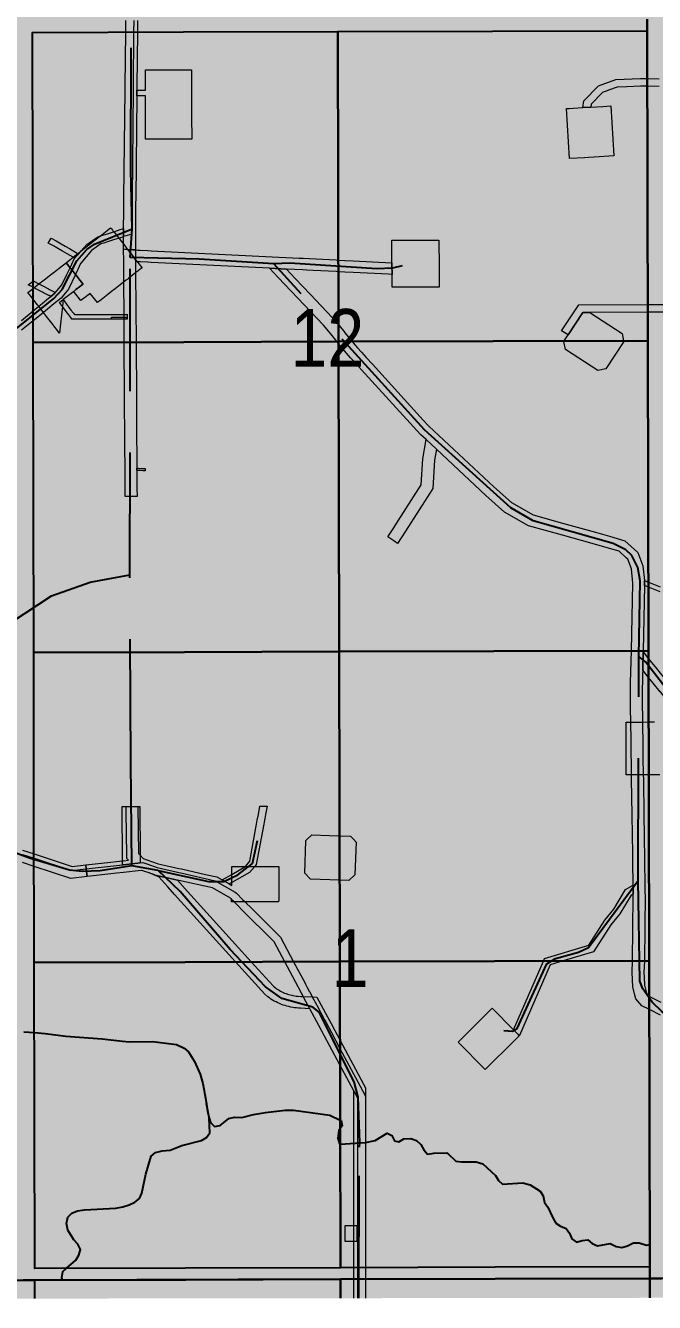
# Model space of a CAD drawing. Extents: x 520549 to 522128, y 6027808 to 6029983.
# Drawn here: x 521467.8 to 521631, y 6028175 to 6028506.5 of the extents above; entities that cross this region are included whole.
import ezdxf
from ezdxf.enums import TextEntityAlignment as Align

# ---------------------------------------------------------------- set-up
doc = ezdxf.new("R2010")
doc.units = 0
doc.header["$LTSCALE"] = 5
doc.linetypes.add('DASHED2', pattern=[9.525, 6.35, -3.175])
doc.layers.add('AS-ROUTEMAP', color=35, linetype='Continuous', lineweight=0)
for name, color, linetype in [('Quarters', 8, 'Continuous'), ('RoadSeg', 57, 'DASHED2'), ('S-7', 6, 'Continuous'), ('T-WATER', 160, 'Continuous'), ('Townships', 57, 'Continuous')]:
    doc.layers.add(name, color=color, linetype=linetype)
doc.layers.add('ROUTE-MAP-BACKGROUND-H', color=7, linetype='Continuous', true_color=0xf0ebff)
doc.styles.add('120', font='ARIALN.TTF', dxfattribs={"height": 13})

msp = doc.modelspace()

# ---------------------------------------------------------------- hatches: boundary and pattern name
at = {"layer": 'ROUTE-MAP-BACKGROUND-H'}
h = msp.add_hatch(color=256, dxfattribs=at)
h.dxf.hatch_style = 1
h.paths.add_polyline_path([(520630.49, 6029199.99), (520630.49, 6029147.72), (520648.82, 6029147.71), (520648.95, 6028175.05), (521624.83, 6028176.24), (521907.38, 6028177.2), (521907.38, 6029199.99)])

# ---------------------------------------------------------------- linework, layer by layer
at = {"layer": 'AS-ROUTEMAP', "flags": 128}
for points in [[(521466.75, 6028429.94), (521469.77, 6028432.39), (521471.23, 6028433.59), (521472.13, 6028434.33), (521473.79, 6028435.68), (521474.36, 6028436.15), (521475.44, 6028437.03), (521475.6, 6028437.16), (521477.26, 6028439.13), (521478.52, 6028441.81), (521479.37, 6028443.62), (521479.81, 6028444.55), (521480.45, 6028445.92), (521480.6, 6028446.09), (521480.72, 6028446.23), (521481.6, 6028447.24), (521482.24, 6028447.98), (521482.95, 6028448.79), (521483.68, 6028449.63), (521485.8, 6028451.09), (521486.57, 6028451.62), (521487.12, 6028451.8), (521488.08, 6028452.11), (521489.08, 6028452.43), (521490.08, 6028452.75), (521490.69, 6028452.95), (521492.37, 6028453.49), (521492.95, 6028453.68), (521493.26, 6028453.78), (521493.31, 6028458.24), (521493.32, 6028459.24), (521493.33, 6028460.24), (521493.34, 6028461.74), (521493.65, 6028489.72), (521493.66, 6028490.72), (521493.81, 6028504.75), (521493.84, 6028507.77)], [(521495.89, 6028507.77), (521495.86, 6028504.75), (521495.74, 6028490.72), (521495.73, 6028489.72), (521495.48, 6028461.7), (521495.47, 6028460.2), (521495.46, 6028459.2), (521495.45, 6028458.2), (521495.4, 6028452.36), (521493.56, 6028451.77), (521493.26, 6028451.67), (521492.95, 6028451.58), (521492.37, 6028451.38), (521491.99, 6028451.29), (521490.08, 6028450.65), (521489.08, 6028450.33), (521488.08, 6028450.01), (521487.36, 6028449.77), (521484.95, 6028448.04), (521482.14, 6028444.81), (521482.11, 6028444.74), (521481.36, 6028443.15), (521480.75, 6028441.85), (521478.96, 6028438.04), (521477.68, 6028436.52), (521477.01, 6028435.72), (521475.15, 6028434.2), (521473.49, 6028432.85), (521472.46, 6028432.01), (521471.84, 6028431.51), (521469.77, 6028429.82), (521466.76, 6028427.36)], [(521496.9, 6028507.77), (521496.86, 6028504.76), (521496.71, 6028490.71), (521496.7, 6028489.71), (521496.68, 6028488.21), (521496.39, 6028461.68), (521496.38, 6028460.18), (521496.37, 6028459.18), (521496.36, 6028458.18), (521496.31, 6028453.76), (521496.31, 6028452.07), (521496.31, 6028451.05), (521496.31, 6028450.04), (521496.31, 6028449.02), (521496.31, 6028448.44), (521496.31, 6028448.24), (521496.01, 6028448.25), (521494.35, 6028448.34), (521494.31, 6028448.34), (521493.56, 6028448.37), (521493.26, 6028448.39), (521493.26, 6028448.48), (521493.26, 6028449.5), (521493.26, 6028449.68), (521493.26, 6028450.51), (521493.26, 6028451.51), (521493.26, 6028451.67), (521493.26, 6028453.78), (521493.31, 6028458.24), (521493.32, 6028459.24), (521493.33, 6028460.24), (521493.34, 6028461.74), (521493.65, 6028489.72), (521493.66, 6028490.72), (521493.81, 6028504.75), (521493.85, 6028507.77)], [(521496.9, 6028507.77), (521496.86, 6028504.76), (521496.71, 6028490.71), (521496.7, 6028489.71), (521496.68, 6028488.21), (521496.39, 6028461.68), (521496.38, 6028460.18), (521496.37, 6028459.18), (521496.36, 6028458.18), (521496.31, 6028453.76), (521496.31, 6028452.07), (521496.31, 6028451.05), (521496.31, 6028450.04), (521496.31, 6028449.02), (521496.31, 6028448.44), (521496.31, 6028448.23), (521496.33, 6028445.77), (521496.33, 6028445.18), (521496.35, 6028442.9), (521496.35, 6028442.28), (521496.47, 6028424.3), (521496.56, 6028410.03), (521496.57, 6028408.53), (521496.63, 6028400.04), (521496.64, 6028398.54), (521496.66, 6028396.25), (521496.66, 6028395.64), (521496.68, 6028393.14), (521496.69, 6028391.56), (521496.69, 6028390.96), (521496.72, 6028386.55), (521496.72, 6028386.27), (521496.74, 6028384.27), (521496.6, 6028384.27), (521496.43, 6028384.27), (521494.6, 6028384.26), (521494.3, 6028384.26), (521493.99, 6028384.26), (521493.69, 6028384.26), (521493.67, 6028386.55), (521493.67, 6028387.23), (521493.65, 6028389.38), (521493.63, 6028393.15), (521493.61, 6028395.65), (521493.61, 6028396.26), (521493.59, 6028398.55), (521493.58, 6028400.05), (521493.52, 6028408.52), (521493.51, 6028410.02), (521493.42, 6028424.29), (521493.38, 6028430.29), (521493.38, 6028430.79), (521493.37, 6028431.51), (521493.31, 6028439.9), (521493.29, 6028443.05), (521493.28, 6028445.34), (521493.26, 6028448.39), (521493.26, 6028448.48), (521493.26, 6028449.5), (521493.26, 6028449.68), (521493.26, 6028450.51), (521493.26, 6028451.51), (521493.26, 6028451.67), (521493.26, 6028453.78), (521493.31, 6028458.24), (521493.32, 6028459.24), (521493.33, 6028460.24), (521493.34, 6028461.74), (521493.65, 6028489.72), (521493.66, 6028490.72), (521493.81, 6028504.75), (521493.85, 6028507.77)], [(521632.18, 6028490.65), (521629.17, 6028490.7), (521627.37, 6028490.73), (521623.82, 6028490.6), (521621.34, 6028490.51), (521619.04, 6028489.65), (521618.71, 6028489.53), (521617.65, 6028489.14), (521617.53, 6028489.09), (521614.57, 6028486.07), (521614.48, 6028485.3), (521612.45, 6028485.17), (521612.66, 6028486.92), (521616.46, 6028490.83), (521620.95, 6028492.49), (521627.35, 6028492.74), (521629.16, 6028492.7), (521632.18, 6028492.65)], [(521466.75, 6028429.94), (521469.77, 6028432.39), (521471.23, 6028433.59), (521472.13, 6028434.33), (521473.79, 6028435.68), (521474.36, 6028436.15), (521475.44, 6028437.03), (521475.6, 6028437.16), (521477.26, 6028439.13), (521478.52, 6028441.81), (521479.37, 6028443.62), (521479.81, 6028444.55), (521480.45, 6028445.92), (521480.6, 6028446.09), (521480.72, 6028446.23), (521481.6, 6028447.24), (521482.24, 6028447.98), (521482.95, 6028448.79), (521483.68, 6028449.63), (521485.8, 6028451.09), (521486.57, 6028451.62), (521487.12, 6028451.8), (521488.08, 6028452.11), (521489.08, 6028452.43), (521490.08, 6028452.75), (521490.69, 6028452.95), (521492.37, 6028453.49), (521492.95, 6028453.68), (521493.26, 6028453.78), (521493.26, 6028451.67), (521492.95, 6028451.58), (521492.37, 6028451.38), (521491.99, 6028451.29), (521490.08, 6028450.65), (521489.08, 6028450.33), (521488.08, 6028450.01), (521487.36, 6028449.77), (521484.95, 6028448.04), (521482.14, 6028444.81), (521482.11, 6028444.74), (521481.36, 6028443.15), (521480.75, 6028441.85), (521478.96, 6028438.04), (521477.68, 6028436.52), (521477.01, 6028435.72), (521475.15, 6028434.2), (521473.49, 6028432.85), (521472.46, 6028432.01), (521471.84, 6028431.51), (521469.77, 6028429.82), (521466.76, 6028427.36)], [(521632.53, 6028249.61), (521629.67, 6028251.07), (521627.75, 6028252.05), (521626.17, 6028253.87), (521625.91, 6028254.82), (521625.34, 6028256.97), (521625.21, 6028260.73), (521625.32, 6028263.73), (521625.32, 6028263.81), (521625.48, 6028280.38), (521625.49, 6028281.06), (521625.48, 6028282.2), (521625.48, 6028283.35), (521625.45, 6028285.46), (521625.42, 6028287.41), (521625.4, 6028288.31), (521625.4, 6028288.71), (521625.39, 6028289.36), (521625.34, 6028292.32), (521625.29, 6028295.68), (521625.26, 6028297.96), (521625.23, 6028300.04), (521625.21, 6028301.54), (521625.06, 6028310.98), (521625.06, 6028311.2), (521625.05, 6028311.97), (521625.05, 6028312.25), (521625.04, 6028312.51), (521625.03, 6028313.01), (521625.02, 6028313.62), (521624.95, 6028318.81), (521624.93, 6028319.93), (521624.91, 6028321), (521624.85, 6028325.58), (521624.84, 6028325.69), (521624.84, 6028326.2), (521624.83, 6028326.55), (521624.83, 6028326.95), (521624.81, 6028327.95), (521624.8, 6028328.7), (521624.78, 6028330.11), (521624.74, 6028332.68), (521624.79, 6028334.74), (521624.79, 6028334.95), (521624.81, 6028335.95), (521625, 6028344.19), (521625.4, 6028361.71), (521625, 6028365.49), (521624.05, 6028367.95), (521623.68, 6028368.29), (521621.81, 6028370.01), (521619.37, 6028370.74), (521614.87, 6028372.07), (521607.17, 6028374.17), (521598.3, 6028376.6), (521592.07, 6028380.19), (521587.23, 6028384.45), (521574.4, 6028396.48), (521571.72, 6028398.99), (521570.38, 6028400.25), (521570.29, 6028400.34), (521555.01, 6028417.13), (521553.41, 6028418.88), (521552.82, 6028419.54), (521552.16, 6028420.26), (521551.12, 6028421.41), (521551.03, 6028421.5), (521550.68, 6028421.92), (521550.57, 6028422.07), (521549.04, 6028423.92), (521548.62, 6028424.44), (521548.32, 6028424.8), (521547.34, 6028426), (521545.12, 6028428.69), (521533.36, 6028441.05), (521531.08, 6028443.46), (521535.5, 6028443.24), (521537.78, 6028440.83), (521541.73, 6028436.68), (521547.41, 6028430.71), (521548.05, 6028429.93), (521548.39, 6028429.52), (521549.03, 6028428.74), (521549.16, 6028428.59), (521550.64, 6028426.79), (521550.68, 6028426.73), (521552.56, 6028424.45), (521552.81, 6028424.14), (521553.34, 6028423.5), (521553.93, 6028422.85), (521554.98, 6028421.7), (521556.23, 6028420.32), (521557.82, 6028418.57), (521571.01, 6028404.07), (521572.32, 6028402.64), (521572.46, 6028402.48), (521589.28, 6028386.7), (521593.86, 6028382.68), (521599.48, 6028379.43), (521607.16, 6028377.34), (521615.71, 6028375), (521619.37, 6028373.92), (521623.35, 6028372.74), (521624.96, 6028371.26), (521626.64, 6028369.71), (521628, 6028366.22), (521628.39, 6028362.44), (521628.45, 6028361.86), (521628.44, 6028361.11), (521628.05, 6028344.19), (521628.05, 6028343.91), (521627.94, 6028339.18), (521627.91, 6028338.02), (521627.86, 6028335.82), (521627.84, 6028334.82), (521627.79, 6028332.66), (521627.83, 6028329.73), (521627.84, 6028329.1), (521627.86, 6028327.98), (521627.89, 6028325.7), (521627.98, 6028319.55), (521627.98, 6028319.22), (521628, 6028318.42), (521628.02, 6028316.54), (521628.09, 6028311.98), (521628.11, 6028310.86), (521628.24, 6028301.35), (521628.27, 6028299.83), (521628.29, 6028298.01), (521628.32, 6028295.73), (521628.41, 6028290.15), (521628.41, 6028289.84), (521628.43, 6028288.47), (521628.45, 6028286.88), (521628.46, 6028286.23), (521628.47, 6028285.84), (521628.48, 6028284.94), (521628.51, 6028282.99), (521628.52, 6028282.23), (521628.53, 6028281.22), (521628.54, 6028281.06), (521628.37, 6028263.73), (521628.27, 6028260.73), (521628.3, 6028259.4), (521628.38, 6028257.42), (521628.93, 6028255.34), (521629.67, 6028254.49), (521632.69, 6028252.95)], [(521632.46, 6028359.5), (521629.44, 6028360.71), (521628.44, 6028361.11), (521628.45, 6028361.86), (521628.39, 6028362.44), (521629.44, 6028362.03), (521632.46, 6028360.82)], [(521632.39, 6028311.99), (521630.87, 6028311.98), (521629.54, 6028311.98), (521629.34, 6028311.98), (521628.09, 6028311.98), (521627.33, 6028311.97), (521625.81, 6028311.97), (521625.05, 6028311.97), (521623.64, 6028311.96), (521623.63, 6028318.9), (521623.63, 6028319.77), (521623.62, 6028324), (521623.62, 6028324.56), (521623.62, 6028324.99), (521623.62, 6028325.32), (521623.61, 6028325.69), (521623.9, 6028325.69), (521624.17, 6028325.69), (521624.24, 6028325.69), (521624.46, 6028325.69), (521624.84, 6028325.69), (521624.94, 6028325.69), (521625.73, 6028325.7), (521626.05, 6028325.7), (521627.89, 6028325.7), (521629.52, 6028325.71), (521631.03, 6028325.71)], [(521466.99, 6028292.45), (521470.01, 6028291.45), (521476, 6028289.47), (521479.87, 6028288.2), (521483.42, 6028288.6), (521483.54, 6028287.57), (521483.76, 6028285.57), (521479.54, 6028285.09), (521470.02, 6028288.24), (521467, 6028289.23)], [(521467, 6028291.35), (521470.02, 6028290.36), (521479.76, 6028287.14), (521483.54, 6028287.57), (521491.42, 6028288.46), (521492.94, 6028288.63), (521493.22, 6028288.66), (521496.98, 6028289.08), (521497.52, 6028289.14), (521498.23, 6028289.22), (521499.27, 6028288.86), (521501.94, 6028287.93), (521505.34, 6028287.16), (521505.77, 6028287.06), (521507.62, 6028286.65), (521508.06, 6028286.55), (521517.05, 6028284.52), (521522.21, 6028281.57), (521522.51, 6028281.27), (521524.13, 6028279.65), (521524.76, 6028279.02), (521525.25, 6028278.54), (521526.05, 6028277.73), (521529.03, 6028274.75), (521533.94, 6028269.85), (521537.34, 6028263.49), (521540.34, 6028257.89), (521540.46, 6028257.67), (521540.92, 6028256.8), (521541.42, 6028255.86), (521541.54, 6028255.64), (521542.22, 6028254.37), (521543.36, 6028252.24), (521545.41, 6028248.41), (521545.69, 6028247.9), (521547.16, 6028245.14), (521549.4, 6028240.96), (521554.61, 6028231.21), (521556.02, 6028228.57), (521556.04, 6028190.25), (521556.04, 6028187.97), (521556.05, 6028184.08), (521556.05, 6028181.06), (521556.05, 6028178.14), (521556.05, 6028176.16)], [(521554.04, 6028176.16), (521554.04, 6028176.17), (521554.03, 6028181.06), (521554.03, 6028184.08), (521554.03, 6028187.97), (521554.03, 6028190.25), (521554.01, 6028228.07), (521552.97, 6028230.01), (521549.4, 6028236.68), (521546.68, 6028241.76), (521545.38, 6028244.19), (521543.91, 6028246.95), (521541.59, 6028251.29), (521540.06, 6028254.14), (521539.88, 6028254.47), (521539.65, 6028254.91), (521539.42, 6028255.34), (521538.56, 6028256.94), (521535.06, 6028263.48), (521532.3, 6028268.64), (521523.86, 6028277.08), (521523.05, 6028277.88), (521522.71, 6028278.23), (521521.91, 6028279.02), (521521.28, 6028279.65), (521521.09, 6028279.84), (521520.97, 6028279.96), (521516.32, 6028282.62), (521507.62, 6028284.59), (521507.2, 6028284.68), (521506.49, 6028284.84), (521505.33, 6028285.1), (521501.39, 6028285.99), (521501.16, 6028286.06), (521501.12, 6028286.08), (521499.64, 6028286.6), (521499.31, 6028286.71), (521498, 6028287.17), (521497.02, 6028287.06), (521493.23, 6028286.63), (521491.43, 6028286.43), (521489.93, 6028286.26), (521483.76, 6028285.57), (521479.54, 6028285.09), (521470.02, 6028288.24), (521467, 6028289.23)], [(521553, 6028176.16), (521553, 6028181.06), (521553, 6028184.07), (521552.99, 6028187.97), (521552.99, 6028190.25), (521552.99, 6028190.87), (521552.99, 6028195.05), (521552.97, 6028230.01), (521549.4, 6028236.68), (521546.68, 6028241.76), (521545.38, 6028244.19), (521543.91, 6028246.95), (521541.59, 6028251.29), (521539.15, 6028251.45), (521538.9, 6028251.46), (521538.65, 6028251.47), (521538.14, 6028251.5), (521537.63, 6028251.55), (521537.13, 6028251.62), (521536.63, 6028251.71), (521536.13, 6028251.82), (521535.64, 6028251.94), (521535.15, 6028252.08), (521534.67, 6028252.24), (521534.2, 6028252.41), (521533.73, 6028252.6), (521533.26, 6028252.81), (521532.81, 6028253.04), (521532.36, 6028253.28), (521531.92, 6028253.53), (521531.49, 6028253.8), (521531.07, 6028254.09), (521530.67, 6028254.39), (521529.88, 6028255.04), (521522.28, 6028263.45), (521506.44, 6028280.97), (521504.7, 6028282.9), (521502.36, 6028285.48), (521501.48, 6028285.88), (521501.16, 6028286.05), (521501.39, 6028285.99), (521505.33, 6028285.1), (521506.49, 6028284.84), (521507.2, 6028284.68), (521509.86, 6028281.74), (521511.6, 6028279.81), (521526.38, 6028263.46), (521532.02, 6028257.22), (521532.33, 6028256.96), (521532.64, 6028256.72), (521532.96, 6028256.49), (521533.28, 6028256.28), (521533.62, 6028256.07), (521533.96, 6028255.88), (521534.31, 6028255.69), (521534.66, 6028255.52), (521535.02, 6028255.36), (521535.39, 6028255.22), (521535.76, 6028255.09), (521536.13, 6028254.97), (521536.51, 6028254.86), (521536.89, 6028254.77), (521537.16, 6028254.71), (521537.28, 6028254.69), (521537.67, 6028254.62), (521538.06, 6028254.57), (521538.45, 6028254.53), (521538.59, 6028254.53), (521539.23, 6028254.5), (521539.88, 6028254.47), (521542.22, 6028254.37), (521543.42, 6028254.32), (521546.18, 6028249.16), (521547.63, 6028246.46), (521547.65, 6028246.41), (521548.07, 6028245.63), (521549.39, 6028243.17), (521555.54, 6028231.67), (521556.02, 6028230.77), (521556.02, 6028229.31), (521556.02, 6028228.57), (521556.04, 6028190.25), (521556.04, 6028187.97), (521556.05, 6028184.08), (521556.05, 6028181.06), (521556.05, 6028178.14), (521556.05, 6028176.16)]]:
    msp.add_lwpolyline(points, dxfattribs=at)
for points in [[(521510.9, 6028494.94), (521510.88, 6028482.93), (521510.93, 6028476.96), (521498.92, 6028476.95), (521498.93, 6028482.96), (521498.94, 6028488.21), (521497.94, 6028488.21), (521496.99, 6028488.21), (521496.68, 6028488.21), (521496.7, 6028489.71), (521496.85, 6028489.71), (521497, 6028489.71), (521497.15, 6028489.71), (521497.46, 6028489.71), (521497.94, 6028489.71), (521498.94, 6028489.71), (521498.94, 6028490.71), (521498.94, 6028494.96), (521500.89, 6028494.96), (521510.9, 6028494.94)], [(521612.85, 6028472.16), (521608.98, 6028471.93), (521608.19, 6028484.92), (521608.86, 6028484.96), (521609.91, 6028485.02), (521612.45, 6028485.17), (521614.48, 6028485.3), (521617.57, 6028485.48), (521618.63, 6028485.55), (521619.68, 6028485.61), (521620.46, 6028472.63), (521615.35, 6028472.32), (521613.85, 6028472.23), (521612.85, 6028472.16)], [(521494.06, 6028448.63), (521494.31, 6028448.34), (521494.35, 6028448.34), (521496.79, 6028445.16), (521496.9, 6028445.03), (521496.93, 6028444.99), (521497.2, 6028444.64), (521497.24, 6028444.6), (521497.29, 6028444.54), (521497.54, 6028444.21), (521498.03, 6028443.59), (521497.54, 6028443.21), (521497.5, 6028443.18), (521497.24, 6028442.97), (521497.19, 6028442.93), (521497.09, 6028442.86), (521496.93, 6028442.73), (521496.46, 6028442.36), (521494.5, 6028440.83), (521494.31, 6028440.68), (521494.19, 6028440.59), (521494, 6028440.44), (521493.89, 6028440.35), (521493.7, 6028440.2), (521493.12, 6028439.75), (521492.36, 6028439.15), (521491.04, 6028438.12), (521490.07, 6028437.4), (521489.15, 6028436.64), (521487.43, 6028435.29), (521486.48, 6028434.54), (521485.72, 6028435.51), (521485.34, 6028436), (521484.6, 6028436.94), (521484.02, 6028436.52), (521483.99, 6028436.48), (521483.38, 6028436), (521482.87, 6028435.6), (521482.19, 6028435.07), (521482.11, 6028435.18), (521481.46, 6028436.01), (521481.24, 6028436.29), (521480.54, 6028437.17), (521480.31, 6028437.48), (521480.88, 6028437.92), (521481.77, 6028438.61), (521482.56, 6028439.23), (521482.72, 6028439.35), (521482.65, 6028439.43), (521481.96, 6028440.32), (521480.83, 6028441.76), (521480.75, 6028441.85), (521479.84, 6028443.02), (521479.52, 6028443.43), (521479.45, 6028443.52), (521479.37, 6028443.62), (521478.71, 6028444.46), (521478.35, 6028444.92), (521479.29, 6028445.67), (521480.15, 6028446.34), (521481, 6028447.01), (521481.08, 6028447.07), (521481.43, 6028447.34), (521482.24, 6028447.98), (521485.86, 6028450.81), (521487.93, 6028452.44), (521488.08, 6028452.56), (521488.95, 6028453.23), (521489.08, 6028453.34), (521489.89, 6028453.97), (521490.08, 6028453.73), (521490.36, 6028453.37), (521490.49, 6028453.2), (521490.85, 6028452.75), (521491.66, 6028451.71), (521491.98, 6028451.3), (521492.16, 6028451.07), (521492.37, 6028450.81), (521492.68, 6028450.41), (521493.38, 6028449.52), (521493.74, 6028449.06), (521494.06, 6028448.63)], [(521480.72, 6028446.23), (521480.6, 6028446.09), (521480.15, 6028446.34), (521478.65, 6028447.19), (521477.37, 6028447.92), (521476.33, 6028448.51), (521475.02, 6028449.25), (521473.71, 6028449.99), (521474.43, 6028451.31), (521475.74, 6028450.57), (521477.04, 6028449.83), (521478.09, 6028449.23), (521479.24, 6028448.58), (521481.24, 6028447.42), (521481.43, 6028447.34), (521481.6, 6028447.24), (521480.72, 6028446.23)], [(521575.09, 6028446.48), (521575.11, 6028438.54), (521566.17, 6028438.52), (521562.9, 6028438.52), (521562.9, 6028441.19), (521562.9, 6028441.87), (521562.89, 6028444.24), (521562.89, 6028444.9), (521562.89, 6028445.24), (521562.89, 6028446.43), (521562.89, 6028446.74), (521562.88, 6028447.74), (521562.88, 6028450.72), (521575.08, 6028450.74), (521575.08, 6028450.1), (521575.08, 6028449.06), (521575.08, 6028448.03), (521575.09, 6028446.48)], [(521562.89, 6028444.24), (521562.9, 6028441.87), (521562.01, 6028441.91), (521552.81, 6028442.37), (521550.68, 6028442.48), (521549.15, 6028442.56), (521549.01, 6028442.56), (521548.39, 6028442.59), (521542.43, 6028442.89), (521540.83, 6028442.97), (521539.77, 6028443.02), (521535.5, 6028443.24), (521531.08, 6028443.46), (521500.44, 6028444.98), (521499.54, 6028445.02), (521497.53, 6028445.12), (521497.23, 6028445.14), (521496.92, 6028445.15), (521496.79, 6028445.16), (521494.35, 6028448.34), (521496.92, 6028448.2), (521497.23, 6028448.19), (521497.54, 6028448.19), (521499.53, 6028448.08), (521500.43, 6028448.03), (521538.82, 6028446.11), (521539.88, 6028446.06), (521541.47, 6028445.98), (521548.39, 6028445.63), (521549, 6028445.6), (521549.15, 6028445.59), (521550.68, 6028445.51), (521552.81, 6028445.41), (521562.89, 6028444.9), (521562.89, 6028444.24)], [(521476.89, 6028429.02), (521476.65, 6028426.62), (521474.62, 6028429.23), (521473.29, 6028430.94), (521472.46, 6028432.01), (521472.16, 6028432.39), (521471.96, 6028432.65), (521471.23, 6028433.59), (521470.93, 6028433.98), (521469.99, 6028435.19), (521469.82, 6028435.4), (521469.76, 6028435.49), (521469.21, 6028436.19), (521468.42, 6028437.21), (521469.76, 6028438.25), (521469.97, 6028438.42), (521471.27, 6028439.43), (521472.61, 6028440.47), (521473.88, 6028441.45), (521473.92, 6028441.49), (521473.94, 6028441.54), (521475.3, 6028442.56), (521477.34, 6028444.14), (521478.35, 6028444.92), (521478.71, 6028444.46), (521479.37, 6028443.62), (521479.45, 6028443.52), (521479.52, 6028443.43), (521479.84, 6028443.02), (521480.75, 6028441.85), (521480.83, 6028441.76), (521481.96, 6028440.32), (521482.65, 6028439.43), (521482.72, 6028439.35), (521482.56, 6028439.23), (521481.77, 6028438.61), (521480.88, 6028437.92), (521480.31, 6028437.48), (521477.56, 6028435.33), (521477.37, 6028433.54), (521476.89, 6028429.02)], [(521475.44, 6028437.03), (521474.36, 6028436.15), (521473.95, 6028436.36), (521473.86, 6028436.4), (521472.44, 6028437.13), (521472.17, 6028437.28), (521471.2, 6028437.78), (521469.97, 6028438.42), (521469.75, 6028438.52), (521468.51, 6028439.17), (521469.75, 6028440.14), (521469.81, 6028440.18), (521471.27, 6028439.43), (521472.48, 6028438.81), (521472.6, 6028438.74), (521473.46, 6028438.3), (521473.75, 6028438.15), (521474.03, 6028438), (521475.25, 6028437.38), (521475.47, 6028437.26), (521475.61, 6028437.17), (521475.44, 6028437.03)], [(521480.21, 6028431.82), (521480.47, 6028431.48), (521481.16, 6028431.48), (521490.07, 6028431.5), (521492.35, 6028431.51), (521493.12, 6028431.51), (521493.91, 6028431.51), (521494.21, 6028431.52), (521494.21, 6028430.3), (521493.95, 6028430.29), (521493.91, 6028430.29), (521493.11, 6028430.29), (521492.35, 6028430.29), (521490.07, 6028430.28), (521479.86, 6028430.26), (521479.55, 6028430.66), (521479.03, 6028431.36), (521478.34, 6028432.27), (521477.37, 6028433.54), (521476.6, 6028434.56), (521477.56, 6028435.33), (521478.91, 6028433.54), (521479.6, 6028432.63), (521480.21, 6028431.82)], [(521611.36, 6028434.02), (521629.29, 6028434.05), (521632.3, 6028434.06), (521653.42, 6028434.1), (521655.48, 6028432.16), (521656.78, 6028432.16), (521657.53, 6028432.17), (521657.54, 6028430.17), (521656.79, 6028430.16), (521654.68, 6028430.16), (521652.63, 6028432.1), (521632.31, 6028432.06), (521629.29, 6028432.06), (521614.24, 6028432.03), (521612.44, 6028432.03), (521608.59, 6028426.17), (521606.91, 6028427.27), (521611.36, 6028434.02)], [(521492.35, 6028430.29), (521490.07, 6028430.28), (521490.07, 6028430.78), (521492.35, 6028430.79), (521493.11, 6028430.79), (521493.65, 6028430.79), (521493.91, 6028430.8), (521493.95, 6028430.8), (521493.95, 6028430.29), (521493.91, 6028430.29), (521493.11, 6028430.29), (521492.35, 6028430.29)], [(521618.35, 6028417.34), (521616.27, 6028416.92), (521607.91, 6028422.42), (521607.49, 6028424.5), (521607.55, 6028424.6), (521608.59, 6028426.17), (521612.44, 6028432.03), (521614.24, 6028432.03), (521622.6, 6028426.53), (521622.99, 6028424.64), (521623.03, 6028424.45), (521618.35, 6028417.34)], [(521566.41, 6028375.23), (521564.35, 6028372.02), (521563.34, 6028372.72), (521561.85, 6028373.76), (521563.35, 6028376.1), (521563.9, 6028376.97), (521570.5, 6028387.28), (521570.9, 6028393.97), (521571.72, 6028398.99), (521574.4, 6028396.48), (521573.94, 6028393.63), (521573.5, 6028386.31), (521566.41, 6028375.23)], [(521498.86, 6028391.47), (521498.86, 6028390.87), (521498.25, 6028390.89), (521497.34, 6028390.94), (521497, 6028390.94), (521496.69, 6028390.96), (521496.69, 6028391.56), (521496.99, 6028391.55), (521497.33, 6028391.54), (521498.25, 6028391.5), (521498.86, 6028391.47)], [(521646.44, 6028323.01), (521650.83, 6028321.24), (521695.66, 6028326.19), (521695.66, 6028323.57), (521695.67, 6028323.12), (521694.47, 6028322.98), (521650.4, 6028318.13), (521646.51, 6028319.69), (521644.7, 6028320.41), (521643.11, 6028322.05), (521635.24, 6028330.1), (521632.52, 6028333.49), (521632.49, 6028333.52), (521630.66, 6028335.79), (521629.49, 6028337.25), (521627.94, 6028339.18), (521628.05, 6028343.91), (521629.48, 6028342.13), (521631.52, 6028339.59), (521632.51, 6028338.37), (521633.35, 6028337.32), (521637.53, 6028332.12), (521646.44, 6028323.01)], [(521493.88, 6028303.8), (521496.73, 6028303.81), (521496.93, 6028303.81), (521497.14, 6028291.54), (521497.51, 6028291.15), (521498.35, 6028290.28), (521499.25, 6028289.96), (521502.23, 6028288.93), (521505.34, 6028288.24), (521507.62, 6028287.71), (521508.29, 6028287.56), (521514.54, 6028286.15), (521517.43, 6028285.5), (521518.8, 6028284.72), (521520.65, 6028283.66), (521521.31, 6028283.28), (521521.31, 6028284.04), (521521.33, 6028286.15), (521521.34, 6028288.24), (521524.87, 6028288.23), (521527.27, 6028288.23), (521533.35, 6028288.23), (521533.55, 6028288.23), (521533.49, 6028280.67), (521533.49, 6028279.67), (521533.48, 6028279.02), (521533.29, 6028279.02), (521530.37, 6028279.02), (521530.21, 6028279.02), (521526.87, 6028279.02), (521526.75, 6028279.02), (521524.76, 6028279.02), (521523.5, 6028279.02), (521521.91, 6028279.02), (521521.28, 6028279.02), (521521.28, 6028279.65), (521521.28, 6028279.78), (521521.09, 6028279.84), (521520.97, 6028279.96), (521516.32, 6028282.62), (521507.62, 6028284.59), (521507.2, 6028284.68), (521506.49, 6028284.84), (521505.33, 6028285.1), (521501.39, 6028285.99), (521501.16, 6028286.05), (521501.12, 6028286.07), (521499.64, 6028286.6), (521499.31, 6028286.71), (521498, 6028287.17), (521497.02, 6028287.06), (521493.23, 6028286.63), (521491.43, 6028286.43), (521489.93, 6028286.26), (521483.76, 6028285.57), (521483.54, 6028287.57), (521483.42, 6028288.6), (521489.92, 6028289.33), (521491.42, 6028289.5), (521492.94, 6028289.67), (521493.22, 6028289.7), (521494.53, 6028289.85), (521494.11, 6028290.29), (521494.1, 6028291.14), (521493.9, 6028302.28), (521493.88, 6028303.8)], [(521493.88, 6028303.8), (521496.73, 6028303.81), (521496.93, 6028303.81), (521497.49, 6028303.81), (521497.51, 6028291.15), (521497.52, 6028289.14), (521496.98, 6028289.08), (521493.22, 6028288.66), (521492.94, 6028288.63), (521492.94, 6028289.67), (521492.94, 6028291.22), (521492.92, 6028302.28), (521492.92, 6028303.8), (521493.15, 6028303.8), (521493.88, 6028303.8)], [(521521.31, 6028284.04), (521520.65, 6028283.66), (521518.8, 6028284.72), (521521.33, 6028286.15), (521524.75, 6028288.09), (521524.87, 6028288.23), (521525.97, 6028289.54), (521527.76, 6028299.2), (521527.95, 6028300.2), (521528.23, 6028301.73), (521528.63, 6028303.86), (521530.49, 6028303.87), (521530.1, 6028301.73), (521529.9, 6028300.7), (521529.81, 6028300.21), (521529.63, 6028299.21), (521527.68, 6028288.73), (521527.27, 6028288.23), (521525.94, 6028286.66), (521521.31, 6028284.04)], [(521553.28, 6028286.04), (521551.73, 6028284.59), (521549.31, 6028284.67), (521541.73, 6028284.92), (521540.28, 6028286.47), (521540.55, 6028294.97), (521540.87, 6028295.26), (521541.94, 6028296.27), (521542.1, 6028296.42), (521546.64, 6028296.27), (521549.29, 6028296.19), (521552.11, 6028296.09), (521552.87, 6028295.28), (521553.56, 6028294.55), (521553.28, 6028286.04)], [(521603.93, 6028262.66), (521595.95, 6028244.3), (521595.62, 6028244.63), (521594.43, 6028245.83), (521602.18, 6028263.66), (521602.46, 6028264.31), (521613.93, 6028267.76), (521618.08, 6028274.26), (521620.41, 6028277.1), (521623.51, 6028282.25), (521625.48, 6028283.35), (521625.48, 6028282.22), (521625.49, 6028281.06), (521624.95, 6028280.76), (521622.05, 6028275.95), (521619.71, 6028273.09), (521615.22, 6028266.06), (521607.31, 6028263.68), (521603.93, 6028262.66)], [(521594.8, 6028243.16), (521587.08, 6028235.48), (521580.02, 6028242.57), (521588.89, 6028251.39), (521594.43, 6028245.83), (521595.62, 6028244.63), (521595.95, 6028244.3), (521594.8, 6028243.16)], [(521553.81, 6028193.86), (521553.81, 6028192), (521553.75, 6028192), (521553.75, 6028190.87), (521552.99, 6028190.87), (521550.71, 6028190.87), (521550.7, 6028195.05), (521552.99, 6028195.05), (521553.81, 6028195.05), (521553.81, 6028193.86)]]:
    msp.add_lwpolyline(points, close=True, dxfattribs=at)
at = {"layer": 'Quarters', "color": 17}
for points in [[(521509.06, 6028343.87), (521469.92, 6028343.77), (521469.85, 6028384), (521469.78, 6028424.22), (521469.71, 6028464.45), (521469.64, 6028504.68), (521508.76, 6028504.79), (521548.88, 6028504.9), (521589.01, 6028505.01), (521629.14, 6028505.12), (521629.22, 6028464.89), (521629.31, 6028424.66), (521629.39, 6028384.43), (521629.48, 6028344.2), (521589.34, 6028344.09), (521549.2, 6028343.98)], [(521509.35, 6028183.96), (521470.2, 6028183.85), (521470.13, 6028223.08), (521470.06, 6028263.31), (521469.99, 6028303.54), (521469.92, 6028343.77), (521509.06, 6028343.87), (521549.2, 6028343.98), (521589.34, 6028344.09), (521629.48, 6028344.2), (521629.56, 6028303.97), (521629.65, 6028263.74), (521629.73, 6028223.51), (521629.81, 6028184.28), (521589.66, 6028184.17), (521549.51, 6028184.07)]]:
    msp.add_lwpolyline(points, close=True, dxfattribs=at)
at = {"layer": 'Quarters'}
for points in [[(521508.91, 6028424.33), (521469.78, 6028424.22), (521469.71, 6028464.45), (521469.64, 6028504.68), (521508.76, 6028504.79), (521548.88, 6028504.9), (521548.96, 6028464.67), (521549.04, 6028424.44)], [(521508.91, 6028424.33), (521469.78, 6028424.22), (521469.71, 6028464.45), (521469.64, 6028504.68), (521508.76, 6028504.79), (521548.88, 6028504.9), (521548.96, 6028464.67), (521549.04, 6028424.44)], [(521589.17, 6028424.55), (521549.04, 6028424.44), (521548.96, 6028464.67), (521548.88, 6028504.9), (521589.01, 6028505.01), (521629.14, 6028505.12), (521629.22, 6028464.89), (521629.31, 6028424.66)], [(521589.17, 6028424.55), (521549.04, 6028424.44), (521548.96, 6028464.67), (521548.88, 6028504.9), (521589.01, 6028505.01), (521629.14, 6028505.12), (521629.22, 6028464.89), (521629.31, 6028424.66)], [(521509.06, 6028343.87), (521469.92, 6028343.77), (521469.85, 6028384), (521469.78, 6028424.22), (521508.91, 6028424.33), (521549.04, 6028424.44), (521549.12, 6028384.21), (521549.2, 6028343.98)], [(521509.06, 6028343.87), (521469.92, 6028343.77), (521469.85, 6028384), (521469.78, 6028424.22), (521508.91, 6028424.33), (521549.04, 6028424.44), (521549.12, 6028384.21), (521549.2, 6028343.98)], [(521589.34, 6028344.09), (521549.2, 6028343.98), (521549.12, 6028384.21), (521549.04, 6028424.44), (521589.17, 6028424.55), (521629.31, 6028424.66), (521629.39, 6028384.43), (521629.48, 6028344.2)], [(521589.34, 6028344.09), (521549.2, 6028343.98), (521549.12, 6028384.21), (521549.04, 6028424.44), (521589.17, 6028424.55), (521629.31, 6028424.66), (521629.39, 6028384.43), (521629.48, 6028344.2)], [(521509.2, 6028263.41), (521470.06, 6028263.31), (521469.99, 6028303.54), (521469.92, 6028343.77), (521509.06, 6028343.87), (521549.2, 6028343.98), (521549.27, 6028303.75), (521549.35, 6028263.52)], [(521509.2, 6028263.41), (521470.06, 6028263.31), (521469.99, 6028303.54), (521469.92, 6028343.77), (521509.06, 6028343.87), (521549.2, 6028343.98), (521549.27, 6028303.75), (521549.35, 6028263.52)], [(521589.5, 6028263.63), (521549.35, 6028263.52), (521549.27, 6028303.75), (521549.2, 6028343.98), (521589.34, 6028344.09), (521629.48, 6028344.2), (521629.56, 6028303.97), (521629.65, 6028263.74)], [(521589.5, 6028263.63), (521549.35, 6028263.52), (521549.27, 6028303.75), (521549.2, 6028343.98), (521589.34, 6028344.09), (521629.48, 6028344.2), (521629.56, 6028303.97), (521629.65, 6028263.74)], [(521509.35, 6028183.96), (521470.2, 6028183.85), (521470.13, 6028223.08), (521470.06, 6028263.31), (521509.2, 6028263.41), (521549.35, 6028263.52), (521549.43, 6028223.29), (521549.51, 6028184.07)], [(521509.35, 6028183.96), (521470.2, 6028183.85), (521470.13, 6028223.08), (521470.06, 6028263.31), (521509.2, 6028263.41), (521549.35, 6028263.52), (521549.43, 6028223.29), (521549.51, 6028184.07)], [(521589.66, 6028184.17), (521549.51, 6028184.07), (521549.43, 6028223.29), (521549.35, 6028263.52), (521589.5, 6028263.63), (521629.65, 6028263.74), (521629.73, 6028223.51), (521629.81, 6028184.28)], [(521589.66, 6028184.17), (521549.51, 6028184.07), (521549.43, 6028223.29), (521549.35, 6028263.52), (521589.5, 6028263.63), (521629.65, 6028263.74), (521629.73, 6028223.51), (521629.81, 6028184.28)]]:
    msp.add_lwpolyline(points, close=True, dxfattribs=at)
at = {"layer": 'Quarters', "color": 17}
msp.add_lwpolyline([(521470.22, 6028176.05), (521470.21, 6028180.83), (521509.36, 6028180.94), (521549.51, 6028181.05), (521589.67, 6028181.16), (521629.82, 6028181.26), (521629.83, 6028176.26)], dxfattribs=at)
at = {"layer": 'Quarters'}
for points in [[(521549.52, 6028176.15), (521549.51, 6028181.05), (521589.67, 6028181.16), (521629.82, 6028181.26), (521629.83, 6028176.26)], [(521549.52, 6028176.15), (521549.51, 6028181.05), (521589.67, 6028181.16), (521629.82, 6028181.26), (521629.83, 6028176.26)], [(521470.22, 6028176.05), (521470.21, 6028180.83), (521509.36, 6028180.94), (521549.51, 6028181.05), (521549.52, 6028176.15)], [(521470.22, 6028176.05), (521470.21, 6028180.83), (521509.36, 6028180.94), (521549.51, 6028181.05), (521549.52, 6028176.15)]]:
    msp.add_lwpolyline(points, dxfattribs=at)
at = {"layer": 'RoadSeg'}
for p, q in [((521494.99, 6028446.26), (521495.49, 6028453.66)), ((521494.89, 6028363.91), (521494.99, 6028446.26)), ((521495.09, 6028315.49), (521494.89, 6028363.91)), ((521626.76, 6028284.57), (521626.96, 6028342.7)), ((521495.39, 6028288.38), (521495.09, 6028315.49)), ((521502.19, 6028287.18), (521495.39, 6028288.38)), ((521554.29, 6028176.16), (521554.42, 6028215.34)), ((521554.42, 6028215.34), (521554.52, 6028216.54))]:
    msp.add_line(p, q, dxfattribs=at)
for points in [[(521495.49, 6028453.66), (521495.09, 6028468.97), (521495.49, 6028608.54)], [(521456.27, 6028420.45), (521475.18, 6028435.65), (521477.28, 6028437.95), (521481.08, 6028445.36), (521483.68, 6028448.36), (521485.68, 6028449.76), (521495.49, 6028453.66)], [(521532.21, 6028444.66), (521512.9, 6028445.86), (521494.99, 6028446.26)], [(521565.52, 6028444.06), (521563.02, 6028443.46), (521558.92, 6028443.36), (521536.41, 6028444.76), (521532.21, 6028444.66)], [(521626.96, 6028342.7), (521627.26, 6028362.31), (521626.66, 6028365.82), (521625.16, 6028368.92), (521623.55, 6028370.42), (521620.25, 6028372.02), (521599.54, 6028377.92), (521593.74, 6028381.32), (521571.33, 6028401.54), (521532.21, 6028444.66)], [(521448.96, 6028342.5), (521460.57, 6028349.31), (521474.58, 6028358.41), (521484.58, 6028362.01), (521494.89, 6028363.91)], [(521698.59, 6028323.89), (521692.99, 6028324.3), (521660.07, 6028320.69), (521649.67, 6028320.19), (521646.07, 6028321.79), (521643.06, 6028324.49), (521634.56, 6028333.7), (521628.66, 6028341.3), (521626.96, 6028342.7)], [(521495.39, 6028288.38), (521487.18, 6028287.08), (521482.48, 6028286.88), (521479.18, 6028287.28), (521468.87, 6028290.38), (521448.26, 6028297.98), (521443.96, 6028301.38), (521443.16, 6028302.78), (521441.26, 6028307.19), (521440.26, 6028312.59)], [(521502.19, 6028287.18), (521515.3, 6028284.27), (521519.3, 6028284.27), (521522.9, 6028286.07), (521526.7, 6028288.98), (521528, 6028294.98)], [(521554.52, 6028216.54), (521554.12, 6028228.35), (521553.12, 6028232.35), (521544.01, 6028250.36), (521542.31, 6028251.66), (521534.31, 6028253.96), (521530.11, 6028256.96), (521520.9, 6028266.67), (521507.89, 6028281.67), (521502.19, 6028287.18)], [(521591.94, 6028245.65), (521594.14, 6028245.45), (521595.34, 6028246.15), (521603.04, 6028262.96), (521605.35, 6028264.36), (521611.25, 6028265.96), (521613.85, 6028267.17), (521626.76, 6028284.57)], [(521686.99, 6028246.56), (521684.09, 6028246.05), (521666.88, 6028238.85), (521662.07, 6028237.85), (521658.27, 6028238.25), (521649.47, 6028240.75), (521643.66, 6028243.05), (521640.06, 6028245.15), (521632.96, 6028250.46), (521630.36, 6028252.96), (521627.96, 6028256.46), (521627.16, 6028258.46), (521626.76, 6028284.57)]]:
    msp.add_lwpolyline(points, dxfattribs=at)
at = {"layer": 'T-WATER'}
for points in [[(521467.4, 6028245.32), (521470.1, 6028245.08), (521472.9, 6028244.83), (521478.3, 6028244.13), (521487.67, 6028243.51), (521492.99, 6028242.83), (521494.8, 6028242.68), (521500.74, 6028242.74), (521506.98, 6028241.99), (521508.99, 6028241.01), (521510.07, 6028240.07), (521510.75, 6028238.99), (521511.64, 6028237.55), (521513.1, 6028234.32), (521513.77, 6028231.9), (521514.05, 6028230.46), (521514.79, 6028226.59), (521514.89, 6028225.78), (521515.01, 6028224.71), (521515.48, 6028222.92), (521515.47, 6028223.02), (521514.79, 6028226.59)], [(521477.43, 6028180.85), (521477.21, 6028181.45), (521477.48, 6028183.1), (521478.38, 6028183.87), (521480.84, 6028186), (521481.66, 6028187.28), (521482.11, 6028188.8), (521481.35, 6028190.17), (521480.37, 6028191.3), (521478.75, 6028193.77), (521478.44, 6028195.56), (521478.78, 6028197.21), (521479.79, 6028198.24), (521481.3, 6028198.82), (521483.11, 6028199.13), (521491.26, 6028199.52), (521493.06, 6028199.85), (521494.73, 6028200.38), (521496.13, 6028201.12), (521497.34, 6028202.04), (521498, 6028203.44), (521499.04, 6028208.37), (521500.39, 6028213.06), (521501.56, 6028214.01), (521503.28, 6028214.4), (521505.32, 6028214.55), (521508.39, 6028215.78), (521513.43, 6028217.06), (521514.79, 6028217.85), (521515.66, 6028219.08), (521515.48, 6028222.92), (521515.78, 6028221.78), (521516.84, 6028220.68), (521518.34, 6028220.95), (521520.57, 6028222.82), (521522.05, 6028223.1), (521523.95, 6028223.09), (521526.99, 6028223.87), (521530.11, 6028224.36), (521535.14, 6028224.92), (521537.37, 6028224.92), (521546.8, 6028223.69), (521549.43, 6028222.38), (521549.69, 6028222.25), (521549.96, 6028220.93), (521549.44, 6028220.18), (521549.1, 6028219.71), (521548.84, 6028217.73), (521549.24, 6028216.23), (521549.45, 6028216.11), (521556.02, 6028216.53), (521558.56, 6028217.04), (521561.6, 6028218.99), (521562.89, 6028218.41), (521563.54, 6028217), (521564.68, 6028216.77), (521565.97, 6028217.54), (521567.81, 6028217.57), (521569.24, 6028217.12), (521570.41, 6028216.08), (521571.12, 6028214.67), (521572.12, 6028213.56), (521573.71, 6028213.79), (521577.1, 6028213.86), (521577.33, 6028213.79), (521579.43, 6028211.75), (521580.9, 6028211.53), (521584.74, 6028211.53), (521586.5, 6028211.01), (521589.73, 6028207.96), (521590.53, 6028206.73), (521591.54, 6028205.76), (521596.88, 6028206.12), (521598.77, 6028205.55), (521601.31, 6028203.94), (521602.11, 6028202.71), (521602.5, 6028201.03), (521603.35, 6028199.81), (521604.6, 6028196.97), (521605.38, 6028195.65), (521606.61, 6028194.82), (521608.06, 6028194.25), (521608.91, 6028193.01), (521609.55, 6028191.54), (521610.75, 6028190.7), (521612.23, 6028191.16), (521613.73, 6028191.33), (521614.87, 6028190.34), (521616.24, 6028189.73), (521619.49, 6028190.31), (521621.09, 6028189.57), (521622.56, 6028189.27), (521624.03, 6028189.73), (521625.54, 6028190.51), (521627.04, 6028190.56), (521628.92, 6028189.93), (521629.8, 6028190.08)]]:
    msp.add_lwpolyline(points, dxfattribs=at)
at = {"layer": 'Townships'}
for points in [[(521629.13, 6028508.13), (521629.14, 6028505.12), (521629.31, 6028424.66), (521629.48, 6028344.2), (521629.65, 6028263.74), (521629.81, 6028184.28), (521629.82, 6028181.26), (521549.51, 6028181.05), (521470.21, 6028180.83), (521467.19, 6028180.83), (521386.88, 6028180.74), (521307.58, 6028180.66), (521304.56, 6028180.66), (521224.25, 6028180.58), (521144.95, 6028180.5), (521141.94, 6028180.5)], [(521907.38, 6028182.14), (521874.74, 6028182.04), (521795.45, 6028181.79), (521792.43, 6028181.78), (521712.13, 6028181.52), (521632.84, 6028181.27), (521629.82, 6028181.26), (521629.81, 6028184.28), (521629.65, 6028263.74), (521629.48, 6028344.2), (521629.31, 6028424.66), (521629.14, 6028505.12), (521629.13, 6028508.13)], [(520653.95, 6028175.05), (520653.95, 6028180.06), (520656.97, 6028180.06), (520736.29, 6028180.14), (520816.61, 6028180.21), (520819.63, 6028180.22), (520898.95, 6028180.29), (520979.28, 6028180.36), (520982.29, 6028180.36), (521061.61, 6028180.43), (521141.94, 6028180.5), (521144.95, 6028180.5), (521224.25, 6028180.58), (521304.56, 6028180.66), (521307.58, 6028180.66), (521386.88, 6028180.74), (521467.19, 6028180.83), (521470.21, 6028180.83), (521549.51, 6028181.05), (521629.82, 6028181.26), (521629.83, 6028176.26)], [(521629.83, 6028176.26), (521629.82, 6028181.26), (521632.84, 6028181.27), (521712.13, 6028181.52), (521792.43, 6028181.78), (521795.45, 6028181.79), (521874.74, 6028182.04), (521907.38, 6028182.14)]]:
    msp.add_lwpolyline(points, dxfattribs=at)

# ---------------------------------------------------------------- texts
at = {"layer": 'S-7', "style": '120'}
for s, height, p in [('12', 15.008, (521546.11, 6028425.39)), ('1', 15.01, (521552.04, 6028264.42))]:
    msp.add_text(s, height=height, dxfattribs=at).set_placement(p, align=Align.MIDDLE_CENTER)

doc.saveas('drawing.dxf')
